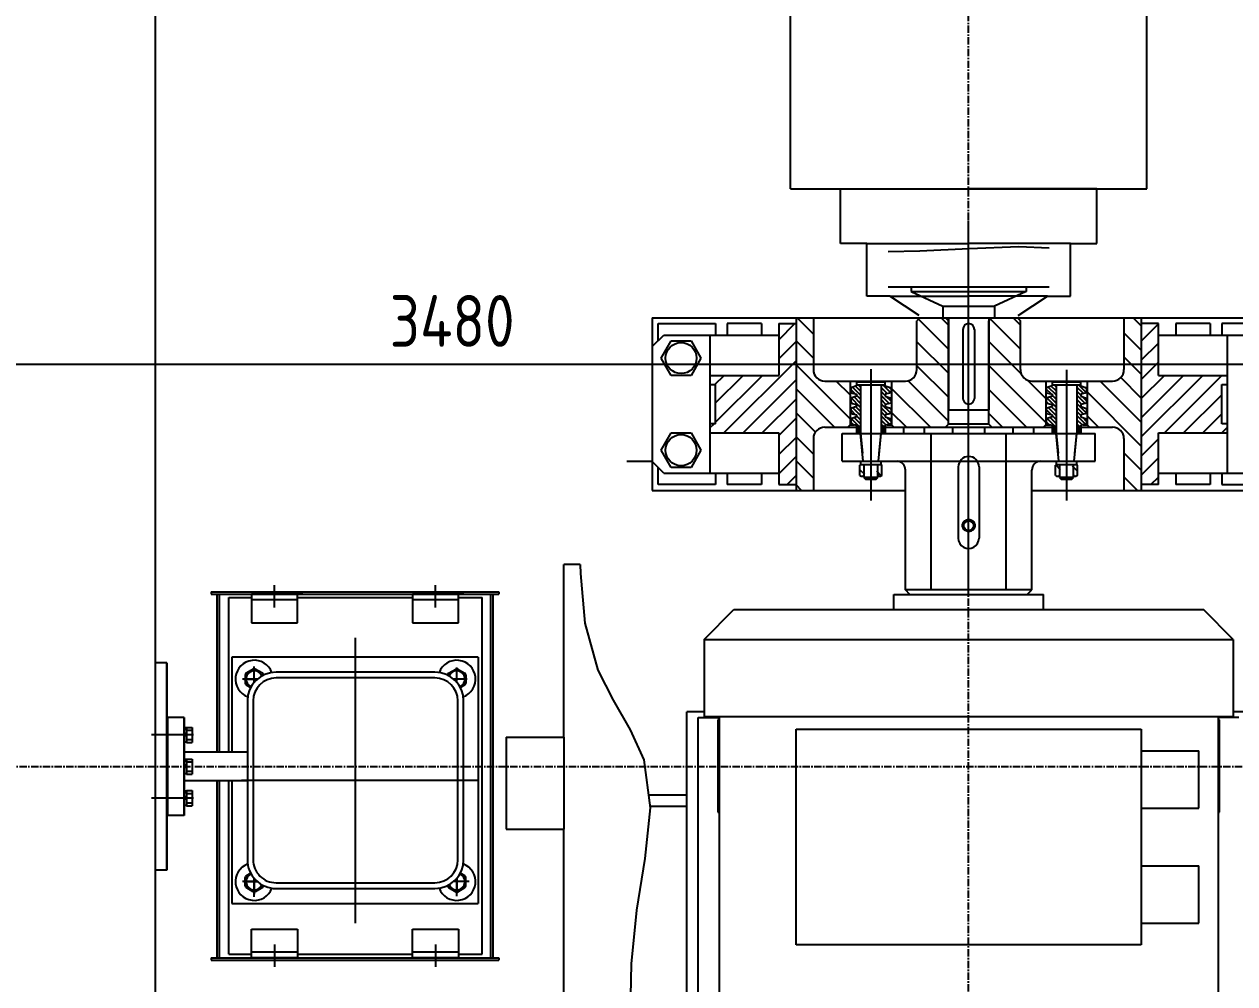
# Model space of a CAD drawing. Header units: millimetres. Extents: x 467 to 39028, y -12467 to 24298.
# Drawn here: x 16077 to 17129, y 2605 to 3439 of the extents above; entities that cross this region are included whole.
import ezdxf

# ---------------------------------------------------------------- set-up
doc = ezdxf.new("R2010")
doc.units = ezdxf.units.MM
doc.linetypes.add('CENTER', pattern=[50.8, 31.75, -6.35, 6.35, -6.35])
for name, color, linetype in [('Bord', 1, 'Continuous'), ('Cen', 5, 'CENTER'), ('Dim', 7, 'Continuous')]:
    doc.layers.add(name, color=color, linetype=linetype)
doc.styles.add('Style1', font='romans.shx', dxfattribs={"width": 0.8})
doc.dimstyles.new('LIN_15', dxfattribs={"dimscale": 15, "dimtxt": 3, "dimasz": 3, "dimexe": 1.5, "dimexo": 0, "dimgap": 1, "dimtad": 1, "dimdec": 1, "dimzin": 12, "dimtxsty": 'Style1', "dimcen": 0, "dimclrt": 3, "dimadec": 0, "dimazin": 0, "dimtfac": 1, "dimtdec": 1, "dimtmove": 0, "dimatfit": 3, "dimfxl": 1, "dimtolj": 1, "dimtzin": 12, "dimarcsym": 0})
pattern_1 = [(314.9995, (16897.895, 2930.008), (6.71073, 6.7106), [])]
pattern_2 = [(314.9995, (16897.8948, 2930.0083), (1.773438, 1.773409), [])]
pattern_3 = [(314.9995, (16897.8948, 2930.0083), (0.908093, 0.908078), [])]

# ---------------------------------------------------------------- blocks, each defined once
blk = doc.blocks.new('*D87')
at = {"layer": 'Defpoints', "color": 0, "transparency": 16777216}
for p in [(15158, 3413.1), (18637.8, 3390.1), (18637.8, 3143.3)]:
    blk.add_point(p, dxfattribs=at)
at = {"layer": 'Dim', "color": 0, "lineweight": -2, "transparency": 16777216}
for p, q in [((15158, 3413.1), (15158, 3120.8)), ((18637.8, 3390.1), (18637.8, 3120.8)), ((15203, 3143.3), (18592.8, 3143.3))]:
    blk.add_line(p, q, dxfattribs=at)
at = {"layer": 'Dim', "color": 0, "transparency": 16777216}
for points in [[(15203, 3150.8), (15203, 3135.8), (15158, 3143.3)], [(18592.8, 3150.8), (18592.8, 3135.8), (18637.8, 3143.3)]]:
    blk.add_solid(points, dxfattribs=at)
at = {"layer": 'Dim', "color": 3, "transparency": 16777216, "insert": (16448.9, 3180.8), "char_height": 45, "attachment_point": 5, "style": 'Style1'}
blk.add_mtext('3480', dxfattribs=at)

msp = doc.modelspace()

# ---------------------------------------------------------------- hatches: boundary and pattern name
at = {"layer": 'Bord'}
h = msp.add_hatch(dxfattribs=at)
h.set_pattern_fill('ANSI31', color=256, scale=25, angle=719.999516, style=0, pattern_type=2)
h.set_pattern_definition([(44.9995, (16897.895, 2930.008), (-8.32275, 8.3229), [])])
h.paths.add_polyline_path([(17047.897, 3178.507), (17062.897, 3178.507), (17062.897, 3133.507), (17122.897, 3133.506), (17122.896, 3125.506), (17117.896, 3125.506), (17117.896, 3091.506), (17122.896, 3091.506), (17122.896, 3083.506), (17062.896, 3083.507), (17062.896, 3038.507), (17047.896, 3038.507)])
h.paths.add_polyline_path([(16732.897, 3178.51), (16747.897, 3178.51), (16747.896, 3038.51), (16732.896, 3038.51), (16732.896, 3083.51), (16672.896, 3083.51), (16672.896, 3091.51), (16677.896, 3091.51), (16677.896, 3125.51), (16672.896, 3125.51), (16672.897, 3133.51), (16732.897, 3133.51)])
h = msp.add_hatch(dxfattribs=at)
h.set_pattern_fill('ANSI31', color=256, scale=25, angle=629.999516, style=0, pattern_type=2)
h.set_pattern_definition([(314.9995, (16897.895, 2930.008), (10.4312, 10.43105), [])])
edge = h.paths.add_edge_path()
edge.add_line((17000.896, 3128.507), (17022.896, 3128.507))
edge.add_arc((17022.897, 3138.507), 10, 269.999516, 359.999516)
edge.add_line((17032.897, 3138.507), (17032.897, 3183.507))
edge.add_line((17032.897, 3183.507), (17047.897, 3183.507))
edge.add_line((17047.897, 3183.507), (17047.896, 3033.507))
edge.add_line((17047.896, 3033.507), (17032.896, 3033.507))
edge.add_line((17032.896, 3033.507), (17032.896, 3078.507))
edge.add_arc((17022.896, 3078.507), 10, 359.999516, 449.999516)
edge.add_line((17022.896, 3088.507), (17002.896, 3088.507))
edge.add_line((17002.896, 3088.507), (17000.896, 3090.507))
edge.add_line((17000.896, 3090.507), (17000.896, 3128.507))
edge = h.paths.add_edge_path()
edge.add_line((16952.896, 3128.508), (16964.896, 3128.508))
edge.add_line((16964.896, 3128.508), (16964.896, 3090.508))
edge.add_line((16964.896, 3090.508), (16962.896, 3088.508))
edge.add_line((16962.896, 3088.508), (16917.896, 3088.508))
edge.add_line((16917.896, 3088.508), (16915.396, 3091.008))
edge.add_line((16915.396, 3091.008), (16915.397, 3181.008))
edge.add_line((16915.397, 3181.008), (16917.897, 3183.508))
edge.add_line((16917.897, 3183.508), (16940.397, 3183.508))
edge.add_line((16940.397, 3183.508), (16942.897, 3181.008))
edge.add_line((16942.897, 3181.008), (16942.897, 3138.508))
edge.add_arc((16952.897, 3138.508), 10, 179.999516, 269.999516)
edge = h.paths.add_edge_path()
edge.add_line((16830.896, 3128.509), (16842.896, 3128.509))
edge.add_arc((16842.897, 3138.509), 10, 269.999516, 359.999516)
edge.add_line((16852.897, 3138.509), (16852.897, 3181.009))
edge.add_line((16852.897, 3181.009), (16855.397, 3183.509))
edge.add_line((16855.397, 3183.509), (16877.897, 3183.508))
edge.add_line((16877.897, 3183.508), (16880.397, 3181.008))
edge.add_line((16880.397, 3181.008), (16880.396, 3091.008))
edge.add_line((16880.396, 3091.008), (16877.896, 3088.508))
edge.add_line((16877.896, 3088.508), (16832.896, 3088.509))
edge.add_line((16832.896, 3088.509), (16830.896, 3090.509))
edge.add_line((16830.896, 3090.509), (16830.896, 3128.509))
edge = h.paths.add_edge_path()
edge.add_line((16772.896, 3128.509), (16794.896, 3128.509))
edge.add_line((16794.896, 3128.509), (16794.896, 3090.509))
edge.add_line((16794.896, 3090.509), (16792.896, 3088.509))
edge.add_line((16792.896, 3088.509), (16772.896, 3088.509))
edge.add_arc((16772.896, 3078.509), 10, 89.999516, 179.999516)
edge.add_line((16762.896, 3078.509), (16762.896, 3033.509))
edge.add_line((16762.896, 3033.509), (16747.896, 3033.51))
edge.add_line((16747.896, 3033.51), (16747.897, 3183.51))
edge.add_line((16747.897, 3183.51), (16762.897, 3183.509))
edge.add_line((16762.897, 3183.509), (16762.897, 3138.509))
edge.add_arc((16772.897, 3138.509), 10, 179.999516, 269.999516)
h = msp.add_hatch(dxfattribs=at)
h.set_pattern_fill('ANSI31', color=256, scale=25, angle=629.999516, style=0, pattern_type=2)
h.set_pattern_definition(pattern_2)
h.paths.add_polyline_path([(16821.896, 3089.009), (16821.896, 3125.009), (16825.396, 3125.009), (16825.396, 3124.446), (16830.396, 3122.759), (16830.396, 3118.259), (16825.396, 3117.134), (16825.396, 3115.446), (16830.396, 3113.759), (16830.396, 3109.259), (16825.396, 3108.134), (16825.396, 3106.446), (16830.396, 3104.759), (16830.396, 3100.259), (16825.396, 3099.134), (16825.396, 3097.446), (16830.396, 3095.759), (16830.396, 3091.259), (16825.396, 3090.134), (16825.396, 3089.009)])
h.paths.add_polyline_path([(16803.896, 3125.009), (16803.896, 3089.009), (16800.396, 3089.009), (16800.396, 3090.134), (16795.396, 3091.259), (16795.396, 3095.759), (16800.396, 3097.447), (16800.396, 3099.134), (16795.396, 3100.259), (16795.396, 3104.759), (16800.396, 3106.447), (16800.396, 3108.134), (16795.396, 3109.259), (16795.396, 3113.759), (16800.396, 3115.447), (16800.396, 3117.134), (16795.396, 3118.259), (16795.396, 3122.759), (16800.396, 3124.447), (16800.396, 3125.009)])
h = msp.add_hatch(dxfattribs=at)
h.set_pattern_fill('ANSI31', color=256, scale=25, angle=629.999516, style=0, pattern_type=2)
h.set_pattern_definition(pattern_2)
h.paths.add_polyline_path([(16991.896, 3089.007), (16991.896, 3125.007), (16995.396, 3125.007), (16995.396, 3124.445), (17000.396, 3122.757), (17000.396, 3118.257), (16995.396, 3117.132), (16995.396, 3115.445), (17000.396, 3113.757), (17000.396, 3109.257), (16995.396, 3108.132), (16995.396, 3106.445), (17000.396, 3104.757), (17000.396, 3100.257), (16995.396, 3099.132), (16995.396, 3097.445), (17000.396, 3095.757), (17000.396, 3091.257), (16995.396, 3090.132), (16995.396, 3089.007)])
h.paths.add_polyline_path([(16973.896, 3125.008), (16973.896, 3089.008), (16970.396, 3089.008), (16970.396, 3090.133), (16965.396, 3091.258), (16965.396, 3095.758), (16970.396, 3097.445), (16970.396, 3099.133), (16965.396, 3100.258), (16965.396, 3104.758), (16970.396, 3106.445), (16970.396, 3108.133), (16965.396, 3109.258), (16965.396, 3113.758), (16970.396, 3115.445), (16970.396, 3117.133), (16965.396, 3118.258), (16965.396, 3122.758), (16970.396, 3124.445), (16970.396, 3125.008)])
h = msp.add_hatch(dxfattribs=at)
h.set_pattern_fill('ANSI31', color=256, scale=25, angle=629.999516, style=0, pattern_type=2)
h.set_pattern_definition(pattern_3)
h.paths.add_polyline_path([(16821.896, 3083.009), (16821.896, 3089.009), (16825.396, 3089.009), (16825.396, 3083.009)])
h.paths.add_polyline_path([(16803.896, 3089.009), (16803.896, 3083.009), (16800.396, 3083.009), (16800.396, 3089.009)])
h = msp.add_hatch(dxfattribs=at)
h.set_pattern_fill('ANSI31', color=256, scale=25, angle=629.999516, style=0, pattern_type=2)
h.set_pattern_definition(pattern_3)
h.paths.add_polyline_path([(16991.896, 3083.007), (16991.896, 3089.007), (16995.396, 3089.007), (16995.396, 3083.007)])
h.paths.add_polyline_path([(16973.896, 3089.008), (16973.896, 3083.008), (16970.396, 3083.008), (16970.396, 3089.008)])
h = msp.add_hatch(dxfattribs=at)
h.set_pattern_fill('ANSI31', color=256, scale=25, angle=629.999516, style=0, pattern_type=2)
h.set_pattern_definition(pattern_1)
h.paths.add_polyline_path([(16819.551, 3056.009), (16821.446, 3056.009), (16822.396, 3055.46), (16822.396, 3046.557), (16821.446, 3046.009), (16819.551, 3046.009), (16817.951, 3047.609), (16817.951, 3054.409)])
h.paths.add_polyline_path([(16804.346, 3056.009), (16806.241, 3056.009), (16807.841, 3054.409), (16807.841, 3047.609), (16806.241, 3046.009), (16804.346, 3046.009), (16803.396, 3046.558), (16803.396, 3055.461)])
h = msp.add_hatch(dxfattribs=at)
h.set_pattern_fill('ANSI31', color=256, scale=25, angle=629.999516, style=0, pattern_type=2)
h.set_pattern_definition(pattern_1)
h.paths.add_polyline_path([(16989.551, 3056.007), (16991.446, 3056.007), (16992.396, 3055.459), (16992.396, 3046.556), (16991.446, 3046.007), (16989.551, 3046.007), (16987.951, 3047.607), (16987.951, 3054.407)])
h.paths.add_polyline_path([(16974.346, 3056.008), (16976.241, 3056.008), (16977.841, 3054.408), (16977.841, 3047.608), (16976.241, 3046.008), (16974.346, 3046.008), (16973.396, 3046.556), (16973.396, 3055.459)])

# ---------------------------------------------------------------- linework, layer by layer
for p, q in [((16742.896, 3295.51), (16742.903, 4015.51)), ((17052.899, 3295.507), (17052.905, 4015.507)), ((16190.889, 2262.514), (16190.903, 3939.514)), ((16742.896, 3295.51), (17052.899, 3295.507)), ((16786.499, 3248.119), (16786.5, 3295.509)), ((16786.5, 3295.509), (16897.898, 3295.508)), ((17009.296, 3295.507), (16897.898, 3295.508)), ((17009.296, 3248.117), (17009.296, 3295.507)), ((16897.895, 2941.208), (16897.898, 3267.998)), ((16809.405, 3248.119), (16786.499, 3248.119)), ((16809.405, 3248.119), (16897.897, 3248.118)), ((16809.405, 3202.28), (16809.405, 3248.119)), ((16855.381, 3241.329), (16827.897, 3240.881)), ((16898.476, 3243.536), (16855.381, 3241.329)), ((16986.39, 3248.117), (16897.897, 3248.118)), ((16941.391, 3245.148), (16898.476, 3243.536)), ((16967.897, 3244.126), (16941.391, 3245.148)), ((16986.389, 3202.278), (16986.39, 3248.117)), ((16986.39, 3248.117), (17009.296, 3248.117)), ((16827.897, 3210.509), (16967.897, 3210.508)), ((16847.897, 3210.509), (16847.897, 3206.332)), ((16947.897, 3210.508), (16947.897, 3206.331)), ((16829.448, 3202.28), (16809.405, 3202.28)), ((16829.448, 3202.28), (16897.897, 3202.279)), ((16854.74, 3185.509), (16829.448, 3202.28)), ((16847.897, 3206.332), (16947.897, 3206.331)), ((16847.897, 3206.332), (16875.397, 3193.508)), ((16966.346, 3202.279), (16897.897, 3202.279)), ((16947.897, 3206.331), (16920.397, 3193.508)), ((16941.054, 3185.508), (16966.346, 3202.279)), ((16966.346, 3202.279), (16986.389, 3202.278)), ((16875.397, 3193.508), (16875.397, 3183.508)), ((16875.397, 3193.508), (16920.397, 3193.508)), ((16920.397, 3193.508), (16920.397, 3183.508)), ((16622.897, 3183.511), (16622.896, 3033.511)), ((16622.897, 3183.511), (16875.397, 3183.508)), ((16627.897, 3163.511), (16627.897, 3178.511)), ((16627.897, 3178.511), (16677.897, 3178.51)), ((16677.897, 3178.51), (16677.897, 3168.51)), ((16687.897, 3178.51), (16687.897, 3168.51)), ((16717.897, 3178.51), (16687.897, 3178.51)), ((16717.897, 3178.51), (16717.897, 3168.51)), ((16732.897, 3178.51), (16732.897, 3133.51)), ((16732.897, 3178.51), (16747.897, 3178.51)), ((16747.897, 3183.51), (16747.896, 3033.51)), ((16762.897, 3183.509), (16762.897, 3138.509)), ((16855.397, 3183.509), (16852.897, 3181.009)), ((16852.897, 3138.509), (16852.897, 3181.009)), ((16875.397, 3183.508), (16920.397, 3183.508)), ((16880.397, 3181.008), (16877.897, 3183.508)), ((16880.397, 3183.508), (16880.396, 3103.508)), ((16880.396, 3091.008), (16880.397, 3181.008)), ((16915.397, 3183.508), (16915.396, 3103.508)), ((16915.396, 3091.008), (16915.397, 3181.008)), ((16915.397, 3181.008), (16917.897, 3183.508)), ((16920.397, 3183.508), (17172.897, 3183.506)), ((16940.397, 3183.508), (16942.897, 3181.008)), ((16942.897, 3138.508), (16942.897, 3181.008)), ((17032.897, 3183.507), (17032.897, 3138.507)), ((17047.897, 3183.507), (17047.896, 3033.507)), ((17062.897, 3178.507), (17047.897, 3178.507)), ((17062.897, 3133.507), (17062.897, 3178.507)), ((17107.897, 3178.506), (17077.897, 3178.507)), ((17077.897, 3178.507), (17077.897, 3168.507)), ((17107.897, 3178.506), (17107.897, 3168.506)), ((17167.897, 3178.506), (17117.897, 3178.506)), ((17117.897, 3178.506), (17117.897, 3168.506)), ((16622.897, 3158.511), (16632.897, 3168.51)), ((16632.897, 3168.51), (16732.897, 3168.51)), ((16672.897, 3168.51), (16672.896, 3048.51)), ((16892.897, 3173.508), (16892.896, 3113.508)), ((16902.897, 3173.508), (16902.896, 3113.508)), ((17062.897, 3168.507), (17162.897, 3168.506)), ((17122.896, 3048.506), (17122.897, 3168.506)), ((16630.576, 3148.511), (16639.237, 3163.51)), ((16639.237, 3163.51), (16656.557, 3163.51)), ((16656.557, 3163.51), (16665.217, 3148.51)), ((16639.236, 3133.51), (16630.576, 3148.511)), ((16665.217, 3148.51), (16656.557, 3133.51)), ((16812.897, 3138.944), (16812.896, 3024.731)), ((16982.897, 3138.39), (16982.896, 3024.73)), ((16656.557, 3133.51), (16639.236, 3133.51)), ((16672.896, 3125.51), (16677.896, 3125.51)), ((16672.897, 3133.51), (16732.897, 3133.51)), ((16677.896, 3091.51), (16677.896, 3125.51)), ((16772.896, 3128.509), (16842.896, 3128.509)), ((16794.896, 3128.509), (16794.896, 3090.509)), ((16800.396, 3128.009), (16800.396, 3124.447)), ((16800.396, 3128.009), (16825.396, 3128.009)), ((16825.396, 3124.446), (16825.396, 3128.009)), ((16830.896, 3128.509), (16830.896, 3090.509)), ((16952.896, 3128.508), (17022.896, 3128.507)), ((16964.896, 3128.508), (16964.896, 3090.508)), ((16970.396, 3128.008), (16970.396, 3124.445)), ((16970.396, 3128.008), (16995.396, 3128.007)), ((16995.396, 3124.445), (16995.396, 3128.007)), ((17000.896, 3128.507), (17000.896, 3090.507)), ((17062.897, 3133.507), (17122.897, 3133.506)), ((17117.896, 3125.506), (17122.896, 3125.506)), ((17117.896, 3091.506), (17117.896, 3125.506)), ((16800.396, 3124.447), (16795.396, 3122.759)), ((16795.396, 3122.759), (16795.396, 3118.259)), ((16795.396, 3118.259), (16800.396, 3117.134)), ((16800.396, 3115.447), (16795.396, 3113.759)), ((16825.396, 3125.009), (16800.396, 3125.009)), ((16800.396, 3117.134), (16800.396, 3115.447)), ((16803.896, 3125.009), (16803.896, 3083.009)), ((16821.896, 3125.009), (16821.896, 3083.009)), ((16825.396, 3124.446), (16830.396, 3122.759)), ((16830.396, 3118.259), (16825.396, 3117.134)), ((16825.396, 3117.134), (16825.396, 3115.446)), ((16825.396, 3115.446), (16830.396, 3113.759)), ((16830.396, 3122.759), (16830.396, 3118.259)), ((16970.396, 3124.445), (16965.396, 3122.758)), ((16965.396, 3122.758), (16965.396, 3118.258)), ((16965.396, 3118.258), (16970.396, 3117.133)), ((16970.396, 3115.445), (16965.396, 3113.758)), ((16995.396, 3125.007), (16970.396, 3125.008)), ((16970.396, 3117.133), (16970.396, 3115.445)), ((16973.896, 3125.008), (16973.896, 3083.008)), ((16991.896, 3125.007), (16991.896, 3083.007)), ((16995.396, 3124.445), (17000.396, 3122.757)), ((17000.396, 3118.257), (16995.396, 3117.132)), ((16995.396, 3117.132), (16995.396, 3115.445)), ((16995.396, 3115.445), (17000.396, 3113.757)), ((17000.396, 3122.757), (17000.396, 3118.257)), ((16795.396, 3113.759), (16795.396, 3109.259)), ((16795.396, 3109.259), (16800.396, 3108.134)), ((16800.396, 3106.447), (16795.396, 3104.759)), ((16795.396, 3104.759), (16795.396, 3100.259)), ((16800.396, 3108.134), (16800.396, 3106.447)), ((16830.396, 3109.259), (16825.396, 3108.134)), ((16825.396, 3108.134), (16825.396, 3106.446)), ((16825.396, 3106.446), (16830.396, 3104.759)), ((16830.396, 3113.759), (16830.396, 3109.259)), ((16830.396, 3104.759), (16830.396, 3100.259)), ((16965.396, 3113.758), (16965.396, 3109.258)), ((16965.396, 3109.258), (16970.396, 3108.133)), ((16970.396, 3106.445), (16965.396, 3104.758)), ((16965.396, 3104.758), (16965.396, 3100.258)), ((16970.396, 3108.133), (16970.396, 3106.445)), ((17000.396, 3109.257), (16995.396, 3108.132)), ((16995.396, 3108.132), (16995.396, 3106.445)), ((16995.396, 3106.445), (17000.396, 3104.757)), ((17000.396, 3113.757), (17000.396, 3109.257)), ((17000.396, 3104.757), (17000.396, 3100.257)), ((16795.396, 3100.259), (16800.396, 3099.134)), ((16800.396, 3097.447), (16795.396, 3095.759)), ((16795.396, 3095.759), (16795.396, 3091.259)), ((16800.396, 3099.134), (16800.396, 3097.447)), ((16830.396, 3100.259), (16825.396, 3099.134)), ((16825.396, 3099.134), (16825.396, 3097.446)), ((16825.396, 3097.446), (16830.396, 3095.759)), ((16830.396, 3095.759), (16830.396, 3091.259)), ((16880.396, 3103.508), (16915.396, 3103.508)), ((16965.396, 3100.258), (16970.396, 3099.133)), ((16970.396, 3097.445), (16965.396, 3095.758)), ((16965.396, 3095.758), (16965.396, 3091.258)), ((16970.396, 3099.133), (16970.396, 3097.445)), ((17000.396, 3100.257), (16995.396, 3099.132)), ((16995.396, 3099.132), (16995.396, 3097.445)), ((16995.396, 3097.445), (17000.396, 3095.757)), ((17000.396, 3095.757), (17000.396, 3091.257)), ((16630.575, 3068.511), (16639.236, 3083.51)), ((16639.236, 3083.51), (16656.556, 3083.51)), ((16656.556, 3083.51), (16665.216, 3068.51)), ((16677.896, 3091.51), (16672.896, 3091.51)), ((16672.896, 3083.51), (16732.896, 3083.51)), ((16732.896, 3083.51), (16732.896, 3038.51)), ((16772.896, 3088.509), (16800.396, 3088.509)), ((16792.896, 3088.509), (16794.896, 3090.509)), ((16794.896, 3090.509), (16798.729, 3090.509)), ((16795.396, 3091.259), (16800.396, 3090.134)), ((16800.396, 3090.134), (16800.396, 3083.009)), ((16803.896, 3089.009), (16800.396, 3089.009)), ((16825.396, 3089.009), (16821.896, 3089.009)), ((16830.396, 3091.259), (16825.396, 3090.134)), ((16825.396, 3090.134), (16825.396, 3083.009)), ((16825.396, 3088.509), (16970.396, 3088.508)), ((16827.063, 3090.509), (16830.896, 3090.509)), ((16832.896, 3088.509), (16830.896, 3090.509)), ((16841.63, 3083.009), (16841.63, 3088.509)), ((16859.13, 3088.509), (16859.13, 3083.009)), ((16880.396, 3091.008), (16877.896, 3088.508)), ((16915.396, 3091.008), (16880.396, 3091.008)), ((16884.13, 3083.008), (16884.13, 3088.508)), ((16911.663, 3088.508), (16911.663, 3083.008)), ((16915.396, 3091.008), (16917.896, 3088.508)), ((16936.663, 3083.008), (16936.663, 3088.508)), ((16954.163, 3088.508), (16954.163, 3083.008)), ((16962.896, 3088.508), (16964.896, 3090.508)), ((16964.896, 3090.508), (16968.729, 3090.508)), ((16965.396, 3091.258), (16970.396, 3090.133)), ((16970.396, 3090.133), (16970.396, 3083.008)), ((16973.896, 3089.008), (16970.396, 3089.008)), ((16995.396, 3089.007), (16991.896, 3089.007)), ((17000.396, 3091.257), (16995.396, 3090.132)), ((16995.396, 3090.132), (16995.396, 3083.007)), ((16995.396, 3088.507), (17022.896, 3088.507)), ((16997.063, 3090.507), (17000.896, 3090.507)), ((17002.896, 3088.507), (17000.896, 3090.507)), ((17062.896, 3083.507), (17122.896, 3083.506)), ((17062.896, 3038.507), (17062.896, 3083.507)), ((17122.896, 3091.506), (17117.896, 3091.506)), ((16762.896, 3078.509), (16762.896, 3033.509)), ((16787.896, 3059.009), (16787.896, 3083.009)), ((16787.897, 3083.009), (17007.896, 3083.007)), ((16803.896, 3083.009), (16805.596, 3066.009)), ((16806.296, 3059.009), (16803.896, 3083.009)), ((16819.496, 3059.009), (16821.896, 3083.009)), ((16820.196, 3066.009), (16821.896, 3083.009)), ((16865.395, 2947.009), (16865.396, 3083.009)), ((16930.395, 2947.008), (16930.396, 3083.008)), ((16973.896, 3083.008), (16975.596, 3066.008)), ((16976.296, 3059.008), (16973.896, 3083.008)), ((16989.496, 3059.007), (16991.896, 3083.007)), ((16990.196, 3066.007), (16991.896, 3083.007)), ((17007.896, 3059.007), (17007.896, 3083.007)), ((17032.896, 3078.507), (17032.896, 3033.507)), ((16639.236, 3053.51), (16630.575, 3068.511)), ((16665.216, 3068.51), (16656.556, 3053.51)), ((16622.896, 3058.511), (16600.896, 3058.511)), ((16632.896, 3048.51), (16622.896, 3058.511)), ((16627.896, 3038.511), (16627.896, 3053.511)), ((16656.556, 3053.51), (16639.236, 3053.51)), ((16787.896, 3059.009), (17007.895, 3059.007)), ((16804.346, 3056.009), (16803.396, 3055.461)), ((16803.396, 3046.558), (16803.396, 3055.461)), ((16803.849, 3056.009), (16821.946, 3056.009)), ((16806.896, 3055.354), (16806.241, 3056.009)), ((16806.896, 3056.009), (16806.896, 3044.609)), ((16818.896, 3044.609), (16818.896, 3056.009)), ((16818.896, 3055.354), (16819.551, 3056.009)), ((16821.446, 3056.009), (16822.396, 3055.46)), ((16821.946, 3056.009), (16821.946, 3059.009)), ((16822.396, 3046.557), (16822.396, 3055.46)), ((16888.896, 3054.008), (16888.895, 2992.008)), ((16906.896, 3054.008), (16906.895, 2992.008)), ((16974.346, 3056.008), (16973.396, 3055.459)), ((16973.396, 3046.556), (16973.396, 3055.459)), ((16973.849, 3056.008), (16991.946, 3056.007)), ((16976.896, 3055.353), (16976.241, 3056.008)), ((16976.896, 3056.008), (16976.896, 3044.608)), ((16988.896, 3044.607), (16988.896, 3056.007)), ((16988.896, 3055.352), (16989.551, 3056.007)), ((16991.446, 3056.007), (16992.396, 3055.459)), ((16991.946, 3056.007), (16991.946, 3059.007)), ((16992.396, 3046.556), (16992.396, 3055.459)), ((16632.896, 3048.51), (16732.896, 3048.51)), ((16677.896, 3048.51), (16677.896, 3038.51)), ((16687.896, 3048.51), (16687.896, 3038.51)), ((16717.896, 3048.51), (16717.896, 3038.51)), ((16803.396, 3046.558), (16804.346, 3046.009)), ((16804.346, 3046.009), (16806.896, 3046.009)), ((16806.241, 3046.009), (16806.896, 3046.664)), ((16806.896, 3044.609), (16808.496, 3043.009)), ((16818.896, 3044.609), (16806.896, 3044.609)), ((16817.296, 3043.009), (16808.496, 3043.009)), ((16817.296, 3043.009), (16818.896, 3044.609)), ((16819.551, 3046.009), (16818.896, 3046.664)), ((16818.896, 3046.009), (16821.446, 3046.009)), ((16822.396, 3046.557), (16821.446, 3046.009)), ((16842.895, 2947.009), (16842.896, 3051.009)), ((16952.895, 2947.008), (16952.896, 3051.008)), ((16973.396, 3046.556), (16974.346, 3046.008)), ((16974.346, 3046.008), (16976.896, 3046.008)), ((16976.241, 3046.008), (16976.896, 3046.663)), ((16988.896, 3044.607), (16976.896, 3044.608)), ((16976.896, 3044.608), (16978.496, 3043.008)), ((16987.296, 3043.008), (16978.496, 3043.008)), ((16987.296, 3043.008), (16988.896, 3044.607)), ((16989.551, 3046.007), (16988.896, 3046.662)), ((16988.896, 3046.007), (16991.446, 3046.007)), ((16992.396, 3046.556), (16991.446, 3046.007)), ((17062.896, 3048.507), (17162.896, 3048.506)), ((17077.896, 3048.507), (17077.896, 3038.507)), ((17107.896, 3048.506), (17107.896, 3038.506)), ((17117.896, 3048.506), (17117.896, 3038.506)), ((16622.896, 3033.511), (16842.896, 3033.509)), ((16677.896, 3038.51), (16627.896, 3038.511)), ((16717.896, 3038.51), (16687.896, 3038.51)), ((16732.896, 3038.51), (16747.896, 3038.51)), ((16952.896, 3033.508), (17172.896, 3033.506)), ((17062.896, 3038.507), (17047.896, 3038.507)), ((17107.896, 3038.506), (17077.896, 3038.507)), ((17117.896, 3038.506), (17167.896, 3038.506)), ((16892.757, 3001.558), (16892.599, 3002.284)), ((16897.142, 3008.207), (16897.895, 3008.258)), ((16897.895, 3008.258), (16898.669, 3008.202)), ((16897.122, 2997.814), (16896.378, 2997.974)), ((16897.895, 2997.758), (16897.122, 2997.814)), ((16898.649, 2997.809), (16897.895, 2997.758)), ((16545.894, 2819.011), (16545.895, 2969.011)), ((16560.256, 2969.011), (16545.895, 2969.011)), ((16560.256, 2969.011), (16560.598, 2961.421)), ((16560.598, 2961.421), (16564.345, 2918.205)), ((16294.542, 2931.772), (16294.542, 2951.168)), ((16434.542, 2931.77), (16434.542, 2951.167)), ((16952.895, 2947.008), (16842.895, 2947.009)), ((16846.895, 2943.009), (16842.895, 2947.009)), ((16948.895, 2943.008), (16952.895, 2947.008)), ((16239.542, 2945.312), (16489.542, 2945.309)), ((16239.542, 2945.312), (16239.542, 2943.312)), ((16239.542, 2943.312), (16489.542, 2943.309)), ((16244.541, 2806.015), (16244.542, 2943.312)), ((16246.541, 2806.015), (16246.542, 2943.311)), ((16254.894, 2806.015), (16254.895, 2940.514)), ((16254.895, 2940.514), (16274.542, 2940.514)), ((16274.542, 2943.311), (16274.541, 2918.311)), ((16319.159, 2943.311), (16274.542, 2943.311)), ((16314.542, 2938.311), (16274.542, 2938.311)), ((16314.541, 2918.311), (16314.542, 2943.311)), ((16314.542, 2940.513), (16414.542, 2940.512)), ((16414.542, 2943.31), (16414.541, 2918.31)), ((16459.159, 2943.31), (16414.542, 2943.31)), ((16454.542, 2938.31), (16414.542, 2938.31)), ((16454.541, 2918.31), (16454.542, 2943.31)), ((16454.542, 2940.512), (16474.895, 2940.512)), ((16474.892, 2630.512), (16474.895, 2940.512)), ((16482.539, 2627.31), (16482.542, 2943.31)), ((16484.539, 2627.309), (16484.542, 2943.309)), ((16489.542, 2945.309), (16489.542, 2943.309)), ((16832.895, 2943.009), (16962.895, 2943.008)), ((16832.895, 2930.009), (16832.895, 2943.009)), ((16962.895, 2930.008), (16962.895, 2943.008)), ((16667.895, 2904.01), (16693.895, 2930.01)), ((16693.895, 2930.01), (17101.895, 2930.007)), ((17127.895, 2904.006), (17101.895, 2930.007)), ((16274.541, 2918.311), (16314.541, 2918.311)), ((16414.541, 2918.31), (16454.541, 2918.31)), ((16564.345, 2918.205), (16575.445, 2877.208)), ((16364.892, 2657.514), (16364.895, 2905.514)), ((16667.895, 2904.01), (16667.894, 2836.677)), ((16667.895, 2904.01), (17127.895, 2904.006)), ((17127.895, 2904.006), (17127.894, 2836.673)), ((16190.893, 2703.516), (16190.894, 2883.516)), ((16200.894, 2883.516), (16190.894, 2883.516)), ((16200.893, 2703.516), (16200.894, 2883.516)), ((16200.894, 2883.516), (16200.893, 2766.016)), ((16305.668, 2888.515), (16257.469, 2888.515)), ((16257.469, 2888.515), (16257.469, 2806.015)), ((16471.469, 2888.513), (16305.668, 2888.515)), ((16471.469, 2888.513), (16471.468, 2674.514)), ((16268.894, 2873.181), (16268.894, 2865.849)), ((16276.069, 2878.276), (16269.719, 2874.61)), ((16276.894, 2866.763), (16276.894, 2880.36)), ((16284.069, 2874.61), (16277.719, 2878.276)), ((16284.894, 2872.965), (16284.894, 2873.181)), ((16433.894, 2875.514), (16295.894, 2875.515)), ((16444.894, 2872.964), (16444.894, 2873.18)), ((16445.719, 2874.609), (16452.069, 2878.275)), ((16452.894, 2866.762), (16452.894, 2879.665)), ((16453.719, 2878.275), (16460.069, 2874.609)), ((16460.894, 2873.18), (16460.894, 2865.848)), ((16575.445, 2877.208), (16588.9, 2851.135)), ((16279.646, 2869.515), (16266.565, 2869.515)), ((16267.778, 2869.515), (16279.646, 2869.515)), ((16269.719, 2864.42), (16273.74, 2862.099)), ((16433.894, 2870.514), (16295.894, 2870.515)), ((16462.011, 2869.514), (16450.142, 2869.514)), ((16460.069, 2864.418), (16456.049, 2862.097)), ((16270.894, 2850.515), (16270.893, 2712.515)), ((16275.894, 2850.515), (16275.893, 2712.515)), ((16453.893, 2712.514), (16453.894, 2850.514)), ((16458.893, 2712.514), (16458.894, 2850.514)), ((16588.9, 2851.135), (16603.741, 2825.545)), ((16201.894, 2831.016), (16200.894, 2831.016)), ((16201.893, 2766.016), (16201.894, 2836.016)), ((16215.894, 2836.016), (16201.894, 2836.016)), ((16201.894, 2793.516), (16201.894, 2836.016)), ((16215.894, 2836.016), (16201.894, 2836.016)), ((16215.894, 2836.016), (16215.894, 2781.016)), ((16215.894, 2793.516), (16215.894, 2836.016)), ((16652.887, 2065.01), (16652.894, 2841.01)), ((16667.894, 2841.01), (16652.894, 2841.01)), ((16662.89, 2336.01), (16662.894, 2836.01)), ((16662.894, 2836.01), (16680.894, 2836.01)), ((17127.891, 2836.673), (16667.897, 2836.677)), ((16679.894, 2834.01), (16679.893, 2754.01)), ((16680.894, 2834.01), (16679.894, 2834.01)), ((16680.894, 2836.677), (16680.891, 2428.01)), ((17114.894, 2836.673), (17114.891, 2428.006)), ((17132.894, 2836.006), (17114.894, 2836.006)), ((17115.894, 2834.006), (17114.894, 2834.006)), ((17115.893, 2754.006), (17115.894, 2834.006)), ((17142.894, 2841.006), (17127.894, 2841.006)), ((16223.996, 2821.016), (16187.496, 2821.016)), ((16217.894, 2827.116), (16215.894, 2827.116)), ((16215.894, 2827.116), (16215.894, 2814.916)), ((16215.894, 2819), (16217.894, 2822.678)), ((16217.894, 2825.016), (16217.894, 2827.566)), ((16217.894, 2827.566), (16222.894, 2827.566)), ((16217.894, 2827.116), (16217.894, 2814.916)), ((16217.894, 2825.016), (16222.894, 2825.016)), ((16222.894, 2827.566), (16222.894, 2814.466)), ((16603.741, 2825.545), (16615.435, 2799.331)), ((16747.892, 2638.51), (16747.894, 2826.01)), ((16747.894, 2826.01), (17047.894, 2826.007)), ((17047.894, 2826.007), (17047.892, 2638.507)), ((16215.894, 2814.916), (16217.894, 2814.916)), ((16217.894, 2817.016), (16217.894, 2814.466)), ((16217.894, 2817.016), (16222.894, 2817.016)), ((16217.894, 2814.466), (16222.894, 2814.466)), ((16495.894, 2819.012), (16495.893, 2739.012)), ((16495.894, 2819.012), (16545.894, 2819.011)), ((16545.894, 2819.011), (16545.893, 2739.011)), ((16270.894, 2806.015), (16215.894, 2806.016)), ((16217.894, 2799.616), (16215.894, 2799.616)), ((16215.894, 2799.616), (16215.894, 2787.416)), ((16217.894, 2797.516), (16217.894, 2800.066)), ((16217.894, 2800.066), (16222.894, 2800.066)), ((16217.894, 2799.616), (16217.894, 2787.416)), ((16222.894, 2800.066), (16222.894, 2786.966)), ((16615.435, 2799.331), (16620.92, 2757.533)), ((17047.894, 2807.257), (17097.894, 2807.257)), ((17097.893, 2757.257), (17097.894, 2807.257)), ((16201.893, 2770.016), (16201.894, 2793.516)), ((16215.893, 2751.016), (16215.894, 2793.516)), ((16215.894, 2791.5), (16217.894, 2795.178)), ((16217.894, 2797.516), (16222.894, 2797.516)), ((16217.894, 2789.516), (16217.894, 2786.966)), ((16217.894, 2789.516), (16222.894, 2789.516)), ((16215.894, 2781.016), (16215.893, 2751.016)), ((16215.894, 2787.416), (16217.894, 2787.416)), ((16270.894, 2781.015), (16215.894, 2781.016)), ((16217.894, 2786.966), (16222.894, 2786.966)), ((16244.539, 2627.312), (16244.54, 2781.015)), ((16246.539, 2627.311), (16246.54, 2781.015)), ((16254.892, 2630.514), (16254.894, 2781.015)), ((16257.468, 2781.015), (16257.467, 2674.515)), ((16471.894, 2781.514), (16265.894, 2781.515)), ((16215.893, 2772.116), (16215.893, 2759.916)), ((16217.893, 2772.116), (16215.893, 2772.116)), ((16215.893, 2764), (16217.893, 2767.678)), ((16217.893, 2772.566), (16222.893, 2772.566)), ((16217.893, 2770.016), (16217.893, 2772.566)), ((16217.893, 2772.116), (16217.893, 2759.916)), ((16217.893, 2770.016), (16222.893, 2770.016)), ((16222.893, 2772.566), (16222.893, 2759.466)), ((16619.413, 2769.011), (16652.893, 2769.01)), ((16223.995, 2766.016), (16187.495, 2766.016)), ((16200.893, 2766.016), (16200.893, 2703.516)), ((16201.893, 2751.016), (16201.893, 2766.016)), ((16215.893, 2759.916), (16217.893, 2759.916)), ((16217.893, 2762.016), (16222.893, 2762.016)), ((16217.893, 2762.016), (16217.893, 2759.466)), ((16217.893, 2759.466), (16222.893, 2759.466)), ((16620.92, 2757.533), (16616.436, 2713.495)), ((16620.726, 2759.011), (16652.893, 2759.01)), ((17047.893, 2757.257), (17097.893, 2757.257)), ((16201.893, 2756.016), (16200.893, 2756.016)), ((16215.893, 2751.016), (16201.893, 2751.016)), ((16215.893, 2751.016), (16201.893, 2751.016)), ((16679.893, 2754.01), (16680.893, 2754.01)), ((17114.893, 2754.006), (17115.893, 2754.006)), ((16495.893, 2739.012), (16545.893, 2739.011)), ((16545.889, 2299.011), (16545.893, 2739.011)), ((16616.436, 2713.495), (16609.119, 2668.836)), ((17047.893, 2707.257), (17097.893, 2707.257)), ((17097.892, 2657.257), (17097.893, 2707.257)), ((16200.893, 2703.516), (16190.893, 2703.516)), ((16268.893, 2689.849), (16268.893, 2697.181)), ((16269.718, 2698.61), (16273.738, 2700.932)), ((16276.893, 2680.328), (16276.893, 2696.267)), ((16276.893, 2696.267), (16276.893, 2682.67)), ((16452.893, 2680.743), (16452.893, 2696.266)), ((16452.893, 2696.266), (16452.893, 2683.362)), ((16460.068, 2698.609), (16456.047, 2700.93)), ((16460.893, 2689.848), (16460.893, 2697.18)), ((16279.645, 2693.515), (16266.564, 2693.515)), ((16279.645, 2693.515), (16267.195, 2693.515)), ((16267.776, 2693.515), (16279.645, 2693.515)), ((16276.068, 2684.754), (16269.718, 2688.42)), ((16284.068, 2688.42), (16277.718, 2684.754)), ((16284.893, 2690.065), (16284.893, 2689.849)), ((16295.893, 2692.515), (16433.893, 2692.514)), ((16295.893, 2687.515), (16433.893, 2687.514)), ((16444.893, 2690.064), (16444.893, 2689.848)), ((16445.718, 2688.419), (16452.068, 2684.752)), ((16463.703, 2693.514), (16450.141, 2693.514)), ((16462.009, 2693.514), (16450.141, 2693.514)), ((16453.718, 2684.752), (16460.068, 2688.418)), ((16257.467, 2674.515), (16305.667, 2674.515)), ((16305.667, 2674.515), (16471.468, 2674.514)), ((16609.119, 2668.836), (16604.578, 2622.053)), ((16274.539, 2627.311), (16274.539, 2652.311)), ((16274.539, 2652.311), (16314.539, 2652.311)), ((16314.539, 2652.311), (16314.539, 2627.311)), ((16414.539, 2652.31), (16454.539, 2652.31)), ((16414.539, 2627.31), (16414.539, 2652.31)), ((16454.539, 2652.31), (16454.539, 2627.31)), ((17047.892, 2657.257), (17097.892, 2657.257)), ((16314.539, 2632.311), (16274.539, 2632.311)), ((16294.539, 2638.851), (16294.539, 2619.454)), ((16454.539, 2632.31), (16414.539, 2632.31)), ((16434.539, 2638.849), (16434.539, 2619.453)), ((17047.892, 2638.507), (16747.892, 2638.51)), ((16239.539, 2627.312), (16489.539, 2627.309)), ((16239.539, 2627.312), (16239.539, 2625.312)), ((16239.539, 2625.312), (16489.539, 2625.309)), ((16254.892, 2630.514), (16274.539, 2630.514)), ((16314.539, 2627.311), (16274.539, 2627.311)), ((16314.539, 2630.513), (16414.539, 2630.512)), ((16454.539, 2627.31), (16414.539, 2627.31)), ((16454.539, 2630.512), (16474.892, 2630.512)), ((16489.539, 2627.309), (16489.539, 2625.309)), ((16604.578, 2622.053), (16603.607, 2575.911))]:
    msp.add_line(p, q, dxfattribs=at)
for points in [[(16803.849, 3059.009), (16803.856, 3058.506), (16803.867, 3058.004)], [(16803.881, 3057.509), (16803.867, 3057.014), (16803.856, 3056.512), (16803.849, 3056.009)], [(16803.867, 3058.004), (16803.881, 3057.503), (16803.899, 3057.003), (16803.921, 3056.505), (16803.946, 3056.009)], [(16973.849, 3059.008), (16973.856, 3058.505), (16973.867, 3058.003)], [(16973.881, 3057.508), (16973.867, 3057.012), (16973.856, 3056.511), (16973.849, 3056.008)], [(16973.867, 3058.003), (16973.881, 3057.502), (16973.899, 3057.002), (16973.921, 3056.504), (16973.946, 3056.008)], [(16892.599, 3002.284), (16892.549, 3003.023), (16892.604, 3003.762), (16892.766, 3004.488), (16893.03, 3005.185), (16893.393, 3005.84), (16893.849, 3006.441), (16894.393, 3006.974), (16895.009, 3007.428), (16895.689, 3007.788), (16896.41, 3008.052), (16897.142, 3008.207)], [(16896.378, 2997.974), (16895.656, 2998.242), (16894.98, 2998.607), (16894.369, 2999.063), (16893.83, 2999.597), (16893.378, 3000.201), (16893.017, 3000.859), (16892.757, 3001.558)], [(16897.895, 3008.008), (16897.718, 3008.005), (16897.54, 3007.996), (16897.363, 3007.98), (16897.187, 3007.958), (16897.011, 3007.929), (16896.837, 3007.895), (16896.664, 3007.854), (16896.492, 3007.807), (16896.341, 3007.761), (16896.192, 3007.709), (16896.044, 3007.653), (16895.898, 3007.592), (16895.754, 3007.527), (16895.613, 3007.457), (16895.473, 3007.383), (16895.336, 3007.304), (16895.201, 3007.22), (16895.069, 3007.132), (16894.939, 3007.04), (16894.813, 3006.944), (16894.689, 3006.844), (16894.569, 3006.74), (16894.452, 3006.633), (16894.339, 3006.522), (16894.229, 3006.408), (16894.123, 3006.29), (16894.021, 3006.169), (16893.923, 3006.046), (16893.829, 3005.919), (16893.74, 3005.79), (16893.654, 3005.658), (16893.573, 3005.523), (16893.496, 3005.385), (16893.423, 3005.245), (16893.355, 3005.102), (16893.291, 3004.957), (16893.232, 3004.81), (16893.177, 3004.661), (16893.127, 3004.509), (16893.082, 3004.357), (16893.041, 3004.203), (16893.005, 3004.048), (16892.975, 3003.892), (16892.949, 3003.736), (16892.926, 3003.56), (16892.909, 3003.384), (16892.899, 3003.207), (16892.895, 3003.031), (16892.897, 3002.854), (16892.906, 3002.677), (16892.921, 3002.501), (16892.942, 3002.324), (16892.965, 3002.178), (16892.992, 3002.031), (16893.024, 3001.886), (16893.06, 3001.741)], [(16897.895, 2998.008), (16898.101, 2998.012), (16898.306, 2998.025), (16898.511, 2998.046), (16898.715, 2998.076), (16898.919, 2998.114), (16899.12, 2998.16), (16899.321, 2998.216), (16899.519, 2998.28), (16899.714, 2998.352), (16899.907, 2998.432), (16900.096, 2998.52), (16900.281, 2998.615), (16900.462, 2998.718), (16900.637, 2998.827), (16900.806, 2998.942), (16900.97, 2999.064), (16901.127, 2999.192), (16901.279, 2999.326), (16901.425, 2999.466), (16901.565, 2999.611), (16901.698, 2999.762), (16901.826, 2999.918), (16901.947, 3000.079), (16902.062, 3000.244), (16902.17, 3000.415), (16902.272, 3000.59), (16902.366, 3000.769), (16902.453, 3000.953), (16902.533, 3001.141), (16902.605, 3001.332), (16902.67, 3001.526), (16902.726, 3001.723), (16902.775, 3001.922), (16902.816, 3002.122), (16902.848, 3002.323), (16902.872, 3002.525), (16902.888, 3002.727), (16902.896, 3002.929), (16902.895, 3003.13), (16902.886, 3003.332), (16902.868, 3003.534), (16902.842, 3003.735), (16902.808, 3003.936), (16902.766, 3004.136), (16902.715, 3004.334), (16902.657, 3004.531), (16902.591, 3004.724), (16902.517, 3004.915), (16902.436, 3005.102), (16902.347, 3005.285), (16902.252, 3005.464), (16902.149, 3005.638), (16902.039, 3005.808), (16901.922, 3005.974), (16901.798, 3006.134), (16901.668, 3006.29), (16901.531, 3006.44), (16901.388, 3006.586), (16901.239, 3006.725), (16901.084, 3006.859), (16900.924, 3006.986), (16900.759, 3007.107), (16900.589, 3007.22), (16900.416, 3007.327), (16900.238, 3007.426), (16900.056, 3007.517), (16899.871, 3007.601), (16899.683, 3007.678), (16899.492, 3007.747), (16899.298, 3007.807), (16899.102, 3007.86), (16898.904, 3007.905), (16898.705, 3007.942), (16898.503, 3007.971), (16898.301, 3007.992), (16898.099, 3008.004), (16897.895, 3008.008)], [(16898.669, 3008.202), (16899.413, 3008.042), (16900.135, 3007.774), (16900.811, 3007.409), (16901.422, 3006.953), (16901.96, 3006.419), (16902.413, 3005.815), (16902.774, 3005.158), (16903.034, 3004.459), (16903.191, 3003.733), (16903.242, 3002.994), (16903.187, 3002.255), (16903.025, 3001.529), (16902.761, 3000.832), (16902.398, 3000.177), (16901.942, 2999.576), (16901.399, 2999.043), (16900.782, 2998.589), (16900.102, 2998.228), (16899.381, 2997.965), (16898.649, 2997.809)], [(16896.585, 2998.183), (16896.653, 2998.165), (16896.721, 2998.148), (16896.789, 2998.132), (16896.858, 2998.117), (16896.926, 2998.103), (16896.995, 2998.09), (16897.063, 2998.078), (16897.132, 2998.067), (16897.201, 2998.056), (16897.27, 2998.047), (16897.34, 2998.039), (16897.409, 2998.032), (16897.478, 2998.026), (16897.548, 2998.02), (16897.617, 2998.016), (16897.687, 2998.013), (16897.756, 2998.01), (16897.826, 2998.009), (16897.895, 2998.008)]]:
    msp.add_lwpolyline(points, dxfattribs=at)
for centre, radius in [((16647.897, 3148.51), 13.5), ((16647.896, 3068.51), 13.5), ((16897.895, 3003.008), 4.25)]:
    msp.add_circle(centre, radius, dxfattribs=at)
for centre, radius, start, end in [((16897.897, 3173.508), 5, 359.999516, 179.999516), ((16772.897, 3138.509), 10, 179.999516, 269.999516), ((16842.897, 3138.509), 10, 269.999516, 359.999516), ((16952.897, 3138.508), 10, 179.999516, 269.999516), ((17022.897, 3138.507), 10, 269.999516, 359.999516), ((16897.896, 3113.508), 5, 179.999516, 359.999516), ((16772.896, 3078.509), 10, 89.999516, 179.999516), ((17022.896, 3078.507), 10, 359.999516, 89.999516), ((16897.896, 3054.008), 9, 359.999516, 179.999516), ((16834.896, 3051.009), 8, 359.999516, 84.040271), ((16960.896, 3051.008), 8, 95.956125, 179.999516), ((16897.895, 2992.008), 9, 179.999516, 359.999516), ((16276.894, 2869.515), 16.352, 20.501219, 249.497813), ((16452.894, 2869.514), 16.352, 290.501219, 159.497813), ((16276.894, 2869.515), 8.8, 144.619494, 155.379539), ((16276.894, 2869.515), 7.2, 22.376247, 247.622785), ((16295.894, 2850.515), 25, 89.999516, 179.999516), ((16276.894, 2869.515), 8.8, 84.619494, 95.379539), ((16276.894, 2869.515), 8.8, 24.619494, 35.379539), ((16433.894, 2850.514), 25, 359.999516, 89.999516), ((16452.894, 2869.514), 8.8, 144.619494, 155.379539), ((16452.894, 2869.514), 7.2, 292.376247, 157.622785), ((16452.894, 2869.514), 8.8, 84.619494, 95.379539), ((16452.894, 2869.514), 8.8, 24.619494, 35.379539), ((16276.894, 2869.515), 8.8, 204.619494, 215.379539), ((16295.894, 2850.515), 20, 89.999516, 179.999516), ((16433.894, 2850.514), 20, 359.999516, 89.999516), ((16452.894, 2869.514), 8.8, 324.619494, 335.379539), ((16276.893, 2693.515), 16.352, 110.501219, 339.497813), ((16295.893, 2712.515), 25, 179.999516, 269.999516), ((16295.893, 2712.515), 20, 179.999516, 269.999516), ((16433.893, 2712.514), 25, 269.999516, 359.999516), ((16433.893, 2712.514), 20, 269.999516, 359.999516), ((16452.893, 2693.514), 16.352, 200.501219, 69.497813), ((16276.893, 2693.515), 8.8, 144.619494, 155.379539), ((16276.893, 2693.515), 7.2, 112.376247, 337.622785), ((16452.893, 2693.514), 7.2, 202.376247, 67.622785), ((16452.893, 2693.514), 8.8, 24.619494, 35.379539), ((16276.893, 2693.515), 8.8, 204.619494, 215.379539), ((16276.893, 2693.515), 8.8, 264.619494, 275.379539), ((16276.893, 2693.515), 8.8, 324.619494, 335.379539), ((16452.893, 2693.514), 8.8, 204.619494, 215.379539), ((16452.893, 2693.514), 8.8, 264.619494, 275.379539), ((16452.893, 2693.514), 8.8, 324.619494, 335.379539)]:
    msp.add_arc(centre, radius, start, end, dxfattribs=at)
at = {"layer": 'Cen', "ltscale": 0.2}
for p, q in [((16897.888, 2130.661), (16897.903, 3852.988)), ((15005.951, 2793.524), (18918.558, 2793.491))]:
    msp.add_line(p, q, dxfattribs=at)

# ---------------------------------------------------------------- dimensions: what is measured, and where the dimension line sits
at = {"layer": 'Dim'}
dim = msp.add_linear_dim(base=(18637.844, 3143.339), p1=(15157.96, 3413.131), p2=(18637.844, 3390.104), text='3480', dimstyle='LIN_15', override={"dimtp": 0.1, "dimtm": 0.1, "dimtfac": 0.71, "dimtdec": 2, "dimtolj": 0, "dimtzin": 8}, dxfattribs=at)
dim.commit()
dim.dimension.update_dxf_attribs({"geometry": '*D87', "text_midpoint": (16448.863, 3143.339), "dimtype": 160})

doc.saveas('drawing.dxf')
